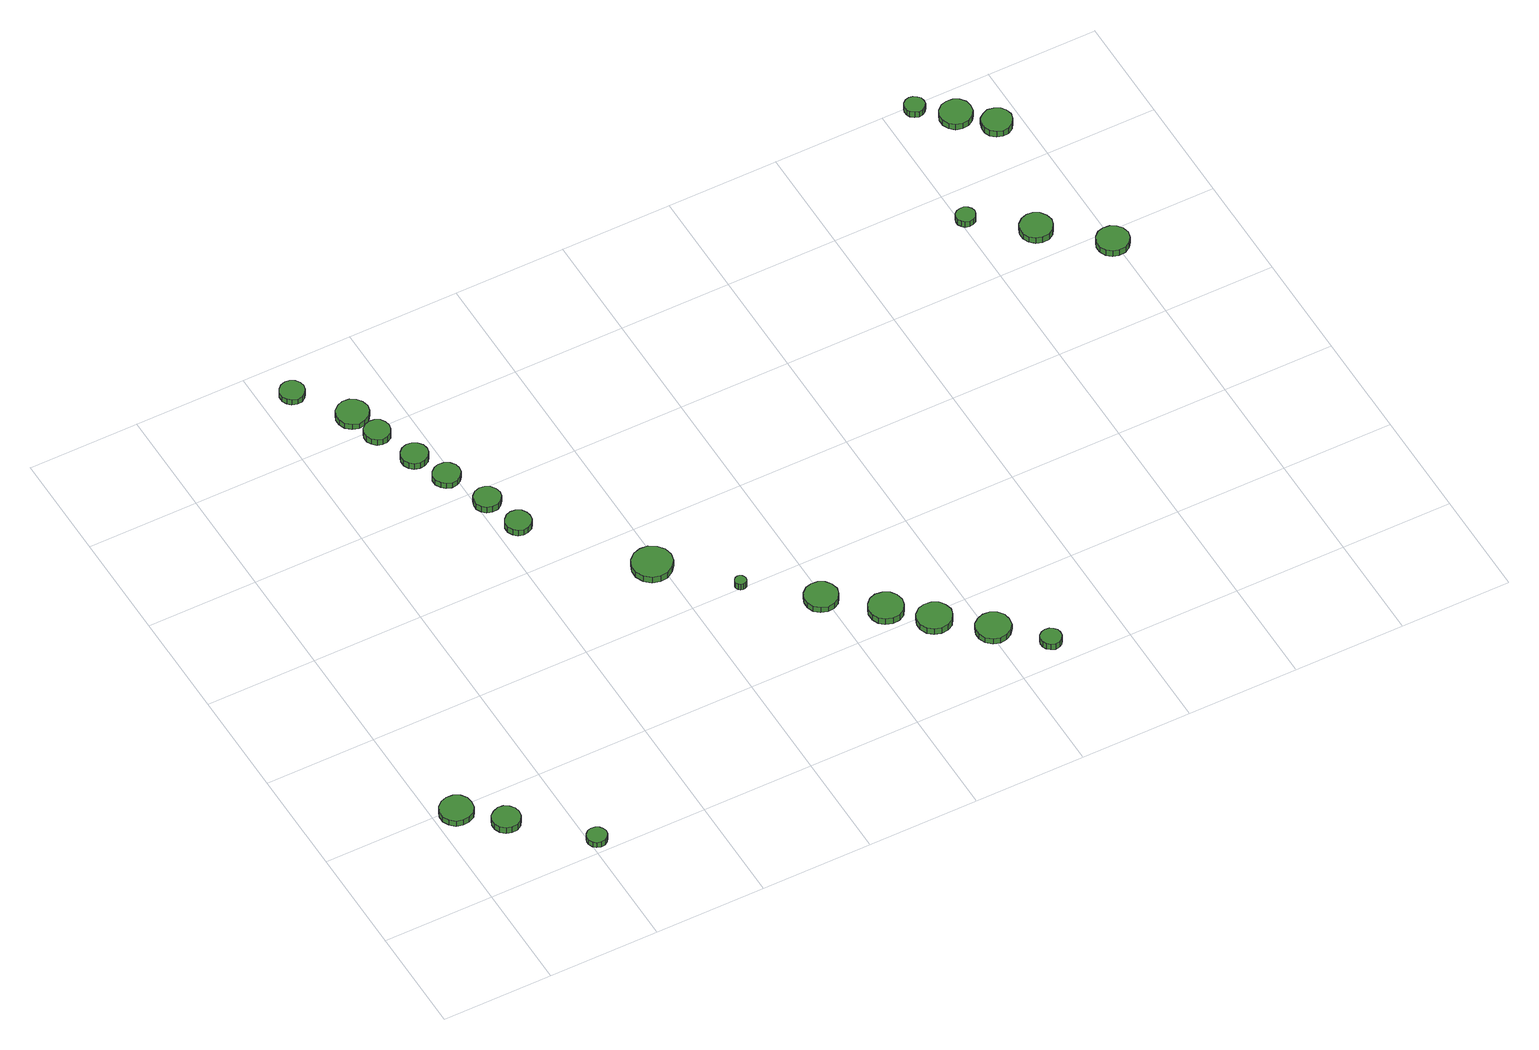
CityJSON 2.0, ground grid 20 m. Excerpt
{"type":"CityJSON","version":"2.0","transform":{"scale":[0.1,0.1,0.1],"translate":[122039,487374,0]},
"CityObjects":{
"tree1":{"type":"SolitaryVegetationObject","attributes":{"function":"something"},"geometry":[{"type":"MultiSurface","lod":"1","boundaries":[[[0,1,2,3,4,5,6,7,8,9,10,11,12,13,14]],[[15,16,17,18,19,20,21,22,23,24,25,26,27,28,29]],[[0,29,28,1]],[[1,28,27,2]],[[2,27,26,3]],[[3,26,25,4]],[[4,25,24,5]],[[5,24,23,6]],[[6,23,22,7]],[[7,22,21,8]],[[8,21,20,9]],[[9,20,19,10]],[[10,19,18,11]],[[11,18,17,12]],[[12,17,16,13]],[[13,16,15,14]],[[14,15,29,0]]]}]},
"tree2":{"type":"SolitaryVegetationObject","attributes":{"function":"something"},"geometry":[{"type":"MultiSurface","lod":"1","boundaries":[[[30,31,32,33,34,35,36,37,38,39,40,41,42,43,44]],[[45,46,47,48,49,50,51,52,53,54,55,56,57,58,59]],[[30,59,58,31]],[[31,58,57,32]],[[32,57,56,33]],[[33,56,55,34]],[[34,55,54,35]],[[35,54,53,36]],[[36,53,52,37]],[[37,52,51,38]],[[38,51,50,39]],[[39,50,49,40]],[[40,49,48,41]],[[41,48,47,42]],[[42,47,46,43]],[[43,46,45,44]],[[44,45,59,30]]]}]},
"tree3":{"type":"SolitaryVegetationObject","attributes":{"function":"something"},"geometry":[{"type":"MultiSurface","lod":"1","boundaries":[[[60,61,62,63,64,65,66,67,68,69,70,71,72,73,74]],[[75,76,77,78,79,80,81,82,83,84,85,86,87,88,89]],[[60,89,88,61]],[[61,88,87,62]],[[62,87,86,63]],[[63,86,85,64]],[[64,85,84,65]],[[65,84,83,66]],[[66,83,82,67]],[[67,82,81,68]],[[68,81,80,69]],[[69,80,79,70]],[[70,79,78,71]],[[71,78,77,72]],[[72,77,76,73]],[[73,76,75,74]],[[74,75,89,60]]]}]},
"tree4":{"type":"SolitaryVegetationObject","attributes":{"function":"something"},"geometry":[{"type":"MultiSurface","lod":"1","boundaries":[[[90,91,92,93,94,95,96,97,98,99,100,101,102,103,104]],[[105,106,107,108,109,110,111,112,113,114,115,116,117,118,119]],[[90,119,118,91]],[[91,118,117,92]],[[92,117,116,93]],[[93,116,115,94]],[[94,115,114,95]],[[95,114,113,96]],[[96,113,112,97]],[[97,112,111,98]],[[98,111,110,99]],[[99,110,109,100]],[[100,109,108,101]],[[101,108,107,102]],[[102,107,106,103]],[[103,106,105,104]],[[104,105,119,90]]]}]},
"tree5":{"type":"SolitaryVegetationObject","attributes":{"function":"something"},"geometry":[{"type":"MultiSurface","lod":"1","boundaries":[[[120,121,122,123,124,125,126,127,128,129,130,131,132,133,134]],[[135,136,137,138,139,140,141,142,143,144,145,146,147,148,149]],[[120,149,148,121]],[[121,148,147,122]],[[122,147,146,123]],[[123,146,145,124]],[[124,145,144,125]],[[125,144,143,126]],[[126,143,142,127]],[[127,142,141,128]],[[128,141,140,129]],[[129,140,139,130]],[[130,139,138,131]],[[131,138,137,132]],[[132,137,136,133]],[[133,136,135,134]],[[134,135,149,120]]]}]},
"tree6":{"type":"SolitaryVegetationObject","attributes":{"function":"something"},"geometry":[{"type":"MultiSurface","lod":"1","boundaries":[[[150,151,152,153,154,155,156,157,158,159,160,161,162,163,164]],[[165,166,167,168,169,170,171,172,173,174,175,176,177,178,179]],[[150,179,178,151]],[[151,178,177,152]],[[152,177,176,153]],[[153,176,175,154]],[[154,175,174,155]],[[155,174,173,156]],[[156,173,172,157]],[[157,172,171,158]],[[158,171,170,159]],[[159,170,169,160]],[[160,169,168,161]],[[161,168,167,162]],[[162,167,166,163]],[[163,166,165,164]],[[164,165,179,150]]]}]},
"tree7":{"type":"SolitaryVegetationObject","attributes":{"function":"something"},"geometry":[{"type":"MultiSurface","lod":"1","boundaries":[[[180,181,182,183,184,185,186,187,188,189,190,191,192,193,194]],[[195,196,197,198,199,200,201,202,203,204,205,206,207,208,209]],[[180,209,208,181]],[[181,208,207,182]],[[182,207,206,183]],[[183,206,205,184]],[[184,205,204,185]],[[185,204,203,186]],[[186,203,202,187]],[[187,202,201,188]],[[188,201,200,189]],[[189,200,199,190]],[[190,199,198,191]],[[191,198,197,192]],[[192,197,196,193]],[[193,196,195,194]],[[194,195,209,180]]]}]},
"tree8":{"type":"SolitaryVegetationObject","attributes":{"function":"something"},"geometry":[{"type":"MultiSurface","lod":"1","boundaries":[[[210,211,212,213,214,215,216,217,218,219,220,221,222,223,224]],[[225,226,227,228,229,230,231,232,233,234,235,236,237,238,239]],[[210,239,238,211]],[[211,238,237,212]],[[212,237,236,213]],[[213,236,235,214]],[[214,235,234,215]],[[215,234,233,216]],[[216,233,232,217]],[[217,232,231,218]],[[218,231,230,219]],[[219,230,229,220]],[[220,229,228,221]],[[221,228,227,222]],[[222,227,226,223]],[[223,226,225,224]],[[224,225,239,210]]]}]},
"tree9":{"type":"SolitaryVegetationObject","attributes":{"function":"something"},"geometry":[{"type":"MultiSurface","lod":"1","boundaries":[[[240,241,242,243,244,245,246,247,248,249,250,251,252,253,254]],[[255,256,257,258,259,260,261,262,263,264,265,266,267,268,269]],[[240,269,268,241]],[[241,268,267,242]],[[242,267,266,243]],[[243,266,265,244]],[[244,265,264,245]],[[245,264,263,246]],[[246,263,262,247]],[[247,262,261,248]],[[248,261,260,249]],[[249,260,259,250]],[[250,259,258,251]],[[251,258,257,252]],[[252,257,256,253]],[[253,256,255,254]],[[254,255,269,240]]]}]},
"tree10":{"type":"SolitaryVegetationObject","attributes":{"function":"something"},"geometry":[{"type":"MultiSurface","lod":"1","boundaries":[[[270,271,272,273,274,275,276,277,278,279,280,281,282,283,284]],[[285,286,287,288,289,290,291,292,293,294,295,296,297,298,299]],[[270,299,298,271]],[[271,298,297,272]],[[272,297,296,273]],[[273,296,295,274]],[[274,295,294,275]],[[275,294,293,276]],[[276,293,292,277]],[[277,292,291,278]],[[278,291,290,279]],[[279,290,289,280]],[[280,289,288,281]],[[281,288,287,282]],[[282,287,286,283]],[[283,286,285,284]],[[284,285,299,270]]]}]},
"tree11":{"type":"SolitaryVegetationObject","attributes":{"function":"something"},"geometry":[{"type":"MultiSurface","lod":"1","boundaries":[[[300,301,302,303,304,305,306,307,308,309,310,311,312,313,314]],[[315,316,317,318,319,320,321,322,323,324,325,326,327,328,329]],[[300,329,328,301]],[[301,328,327,302]],[[302,327,326,303]],[[303,326,325,304]],[[304,325,324,305]],[[305,324,323,306]],[[306,323,322,307]],[[307,322,321,308]],[[308,321,320,309]],[[309,320,319,310]],[[310,319,318,311]],[[311,318,317,312]],[[312,317,316,313]],[[313,316,315,314]],[[314,315,329,300]]]}]},
"tree12":{"type":"SolitaryVegetationObject","attributes":{"function":"something"},"geometry":[{"type":"MultiSurface","lod":"1","boundaries":[[[330,331,332,333,334,335,336,337,338,339,340,341,342,343,344]],[[345,346,347,348,349,350,351,352,353,354,355,356,357,358,359]],[[330,359,358,331]],[[331,358,357,332]],[[332,357,356,333]],[[333,356,355,334]],[[334,355,354,335]],[[335,354,353,336]],[[336,353,352,337]],[[337,352,351,338]],[[338,351,350,339]],[[339,350,349,340]],[[340,349,348,341]],[[341,348,347,342]],[[342,347,346,343]],[[343,346,345,344]],[[344,345,359,330]]]}]},
"tree13":{"type":"SolitaryVegetationObject","attributes":{"function":"something"},"geometry":[{"type":"MultiSurface","lod":"1","boundaries":[[[360,361,362,363,364,365,366,367,368,369,370,371,372,373,374]],[[375,376,377,378,379,380,381,382,383,384,385,386,387,388,389]],[[360,389,388,361]],[[361,388,387,362]],[[362,387,386,363]],[[363,386,385,364]],[[364,385,384,365]],[[365,384,383,366]],[[366,383,382,367]],[[367,382,381,368]],[[368,381,380,369]],[[369,380,379,370]],[[370,379,378,371]],[[371,378,377,372]],[[372,377,376,373]],[[373,376,375,374]],[[374,375,389,360]]]}]},
"tree14":{"type":"SolitaryVegetationObject","attributes":{"function":"something"},"geometry":[{"type":"MultiSurface","lod":"1","boundaries":[[[390,391,392,393,394,395,396,397,398,399,400,401,402,403,404]],[[405,406,407,408,409,410,411,412,413,414,415,416,417,418,419]],[[390,419,418,391]],[[391,418,417,392]],[[392,417,416,393]],[[393,416,415,394]],[[394,415,414,395]],[[395,414,413,396]],[[396,413,412,397]],[[397,412,411,398]],[[398,411,410,399]],[[399,410,409,400]],[[400,409,408,401]],[[401,408,407,402]],[[402,407,406,403]],[[403,406,405,404]],[[404,405,419,390]]]}]},
"tree15":{"type":"SolitaryVegetationObject","attributes":{"function":"something"},"geometry":[{"type":"MultiSurface","lod":"1","boundaries":[[[420,421,422,423,424,425,426,427,428,429,430,431,432,433,434]],[[435,436,437,438,439,440,441,442,443,444,445,446,447,448,449]],[[420,449,448,421]],[[421,448,447,422]],[[422,447,446,423]],[[423,446,445,424]],[[424,445,444,425]],[[425,444,443,426]],[[426,443,442,427]],[[427,442,441,428]],[[428,441,440,429]],[[429,440,439,430]],[[430,439,438,431]],[[431,438,437,432]],[[432,437,436,433]],[[433,436,435,434]],[[434,435,449,420]]]}]},
"tree16":{"type":"SolitaryVegetationObject","attributes":{"function":"something"},"geometry":[{"type":"MultiSurface","lod":"1","boundaries":[[[450,451,452,453,454,455,456,457,458,459,460,461,462,463,464]],[[465,466,467,468,469,470,471,472,473,474,475,476,477,478,479]],[[450,479,478,451]],[[451,478,477,452]],[[452,477,476,453]],[[453,476,475,454]],[[454,475,474,455]],[[455,474,473,456]],[[456,473,472,457]],[[457,472,471,458]],[[458,471,470,459]],[[459,470,469,460]],[[460,469,468,461]],[[461,468,467,462]],[[462,467,466,463]],[[463,466,465,464]],[[464,465,479,450]]]}]},
"tree17":{"type":"SolitaryVegetationObject","attributes":{"function":"something"},"geometry":[{"type":"MultiSurface","lod":"1","boundaries":[[[480,481,482,483,484,485,486,487,488,489,490,491,492,493,494]],[[495,496,497,498,499,500,501,502,503,504,505,506,507,508,509]],[[480,509,508,481]],[[481,508,507,482]],[[482,507,506,483]],[[483,506,505,484]],[[484,505,504,485]],[[485,504,503,486]],[[486,503,502,487]],[[487,502,501,488]],[[488,501,500,489]],[[489,500,499,490]],[[490,499,498,491]],[[491,498,497,492]],[[492,497,496,493]],[[493,496,495,494]],[[494,495,509,480]]]}]},
"tree18":{"type":"SolitaryVegetationObject","attributes":{"function":"something"},"geometry":[{"type":"MultiSurface","lod":"1","boundaries":[[[510,511,512,513,514,515,516,517,518,519,520,521,522,523,524]],[[525,526,527,528,529,530,531,532,533,534,535,536,537,538,539]],[[510,539,538,511]],[[511,538,537,512]],[[512,537,536,513]],[[513,536,535,514]],[[514,535,534,515]],[[515,534,533,516]],[[516,533,532,517]],[[517,532,531,518]],[[518,531,530,519]],[[519,530,529,520]],[[520,529,528,521]],[[521,528,527,522]],[[522,527,526,523]],[[523,526,525,524]],[[524,525,539,510]]]}]},
"tree19":{"type":"SolitaryVegetationObject","attributes":{"function":"something"},"geometry":[{"type":"MultiSurface","lod":"1","boundaries":[[[540,541,542,543,544,545,546,547,548,549,550,551,552,553,554]],[[555,556,557,558,559,560,561,562,563,564,565,566,567,568,569]],[[540,569,568,541]],[[541,568,567,542]],[[542,567,566,543]],[[543,566,565,544]],[[544,565,564,545]],[[545,564,563,546]],[[546,563,562,547]],[[547,562,561,548]],[[548,561,560,549]],[[549,560,559,550]],[[550,559,558,551]],[[551,558,557,552]],[[552,557,556,553]],[[553,556,555,554]],[[554,555,569,540]]]}]},
"tree20":{"type":"SolitaryVegetationObject","attributes":{"function":"something"},"geometry":[{"type":"MultiSurface","lod":"1","boundaries":[[[570,571,572,573,574,575,576,577,578,579,580,581,582,583,584]],[[585,586,587,588,589,590,591,592,593,594,595,596,597,598,599]],[[570,599,598,571]],[[571,598,597,572]],[[572,597,596,573]],[[573,596,595,574]],[[574,595,594,575]],[[575,594,593,576]],[[576,593,592,577]],[[577,592,591,578]],[[578,591,590,579]],[[579,590,589,580]],[[580,589,588,581]],[[581,588,587,582]],[[582,587,586,583]],[[583,586,585,584]],[[584,585,599,570]]]}]},
"tree21":{"type":"SolitaryVegetationObject","attributes":{"function":"something"},"geometry":[{"type":"MultiSurface","lod":"1","boundaries":[[[600,601,602,603,604,605,606,607,608,609,610,611,612,613,614]],[[615,616,617,618,619,620,621,622,623,624,625,626,627,628,629]],[[600,629,628,601]],[[601,628,627,602]],[[602,627,626,603]],[[603,626,625,604]],[[604,625,624,605]],[[605,624,623,606]],[[606,623,622,607]],[[607,622,621,608]],[[608,621,620,609]],[[609,620,619,610]],[[610,619,618,611]],[[611,618,617,612]],[[612,617,616,613]],[[613,616,615,614]],[[614,615,629,600]]]}]},
"tree22":{"type":"SolitaryVegetationObject","attributes":{"function":"something"},"geometry":[{"type":"MultiSurface","lod":"1","boundaries":[[[630,631,632,633,634,635,636,637,638,639,640,641,642,643,644]],[[645,646,647,648,649,650,651,652,653,654,655,656,657,658,659]],[[630,659,658,631]],[[631,658,657,632]],[[632,657,656,633]],[[633,656,655,634]],[[634,655,654,635]],[[635,654,653,636]],[[636,653,652,637]],[[637,652,651,638]],[[638,651,650,639]],[[639,650,649,640]],[[640,649,648,641]],[[641,648,647,642]],[[642,647,646,643]],[[643,646,645,644]],[[644,645,659,630]]]}]},
"tree23":{"type":"SolitaryVegetationObject","attributes":{"function":"something"},"geometry":[{"type":"MultiSurface","lod":"1","boundaries":[[[660,661,662,663,664,665,666,667,668,669,670,671,672,673,674]],[[675,676,677,678,679,680,681,682,683,684,685,686,687,688,689]],[[660,689,688,661]],[[661,688,687,662]],[[662,687,686,663]],[[663,686,685,664]],[[664,685,684,665]],[[665,684,683,666]],[[666,683,682,667]],[[667,682,681,668]],[[668,681,680,669]],[[669,680,679,670]],[[670,679,678,671]],[[671,678,677,672]],[[672,677,676,673]],[[673,676,675,674]],[[674,675,689,660]]]}]}
},
"vertices":[
[67,187,18],[65,199,18],[58,209,18],[47,215,18],[35,216,18],[23,212,18],[14,204,18],[9,193,18],[9,181,18],[14,170,18],[23,161,18],[35,158,18],[47,159,18],[58,165,18],[65,175,18],[65,175,6],[58,165,6],[47,159,6],[35,158,6],[23,161,6],[14,170,6],[9,181,6],[9,193,6],[14,204,6],[23,212,6],[35,216,6],[47,215,6],[58,209,6],[65,199,6],[67,187,6],
[126,132,16],[124,142,16],[118,150,16],[109,156,16],[99,157,16],[89,153,16],[81,147,16],[77,137,16],[77,127,16],[81,117,16],[89,110,16],[99,107,16],[109,108,16],[118,113,16],[124,122,16],[124,122,3],[118,113,3],[109,108,3],[99,107,3],[89,110,3],[81,117,3],[77,127,3],[77,137,3],[81,147,3],[89,153,3],[99,157,3],[109,156,3],[118,150,3],[124,142,3],[126,132,3],
[231,27,14],[229,34,14],[225,39,14],[219,43,14],[211,44,14],[204,42,14],[199,37,14],[196,30,14],[196,23,14],[199,16,14],[204,11,14],[211,9,14],[219,10,14],[225,14,14],[229,19,14],[229,19,2],[225,14,2],[219,10,2],[211,9,2],[204,11,2],[199,16,2],[196,23,2],[196,30,2],[199,37,2],[204,42,2],[211,44,2],[219,43,2],[225,39,2],[229,34,2],[231,27,2],
[275,1130,17],[273,1139,17],[268,1146,17],[260,1151,17],[251,1152,17],[242,1149,17],[236,1143,17],[232,1135,17],[232,1125,17],[236,1117,17],[242,1111,17],[251,1108,17],[260,1109,17],[268,1114,17],[273,1121,17],[273,1121,5],[268,1114,5],[260,1109,5],[251,1108,5],[242,1111,5],[236,1117,5],[232,1125,5],[232,1135,5],[236,1143,5],[242,1149,5],[251,1152,5],[260,1151,5],[268,1146,5],[273,1139,5],[275,1130,5],
[356,987,15],[354,996,15],[349,1004,15],[340,1009,15],[331,1010,15],[322,1007,15],[315,1001,15],[311,992,15],[311,982,15],[315,974,15],[322,967,15],[331,964,15],[340,965,15],[349,970,15],[354,978,15],[354,978,2],[349,970,2],[340,965,2],[331,964,2],[322,967,2],[315,974,2],[311,982,2],[311,992,2],[315,1001,2],[322,1007,2],[331,1010,2],[340,1009,2],[349,1004,2],[354,996,2],[356,987,2],
[346,1042,15],[343,1053,15],[336,1063,15],[326,1069,15],[314,1070,15],[303,1066,15],[294,1058,15],[289,1048,15],[289,1036,15],[294,1025,15],[303,1017,15],[314,1013,15],[326,1015,15],[336,1020,15],[343,1030,15],[343,1030,3],[336,1020,3],[326,1015,3],[314,1013,3],[303,1017,3],[294,1025,3],[289,1036,3],[289,1048,3],[294,1058,3],[303,1066,3],[314,1070,3],[326,1069,3],[336,1063,3],[343,1053,3],[346,1042,3],
[386,912,14],[384,922,14],[378,930,14],[369,935,14],[360,936,14],[350,933,14],[343,926,14],[339,917,14],[339,907,14],[343,898,14],[350,892,14],[360,889,14],[369,890,14],[378,895,14],[384,903,14],[384,903,1],[378,895,1],[369,890,1],[360,889,1],[350,892,1],[343,898,1],[339,907,1],[339,917,1],[343,926,1],[350,933,1],[360,936,1],[369,935,1],[378,930,1],[384,922,1],[386,912,1],
[411,849,14],[409,858,14],[403,866,14],[394,871,14],[384,872,14],[375,869,14],[368,863,14],[363,854,14],[363,844,14],[368,835,14],[375,828,14],[384,825,14],[394,826,14],[403,831,14],[409,839,14],[409,839,2],[403,831,2],[394,826,2],[384,825,2],[375,828,2],[368,835,2],[363,844,2],[363,854,2],[368,863,2],[375,869,2],[384,872,2],[394,871,2],[403,866,2],[409,858,2],[411,849,2],
[459,695,20],[457,704,20],[452,712,20],[443,717,20],[434,718,20],[425,715,20],[418,708,20],[414,700,20],[414,690,20],[418,681,20],[425,675,20],[434,672,20],[443,673,20],[452,678,20],[457,685,20],[457,685,7],[452,678,7],[443,673,7],[434,672,7],[425,675,7],[418,681,7],[414,690,7],[414,700,7],[418,708,7],[425,715,7],[434,718,7],[443,717,7],[452,712,7],[457,704,7],[459,695,7],
[442,767,17],[440,777,17],[434,785,17],[426,790,17],[416,791,17],[406,788,17],[399,781,17],[395,772,17],[395,762,17],[399,753,17],[406,747,17],[416,744,17],[426,745,17],[434,750,17],[440,758,17],[440,758,4],[434,750,4],[426,745,4],[416,744,4],[406,747,4],[399,753,4],[395,762,4],[395,772,4],[399,781,4],[406,788,4],[416,791,4],[426,790,4],[434,785,4],[440,777,4],[442,767,4],
[619,507,21],[616,521,21],[607,533,21],[594,541,21],[580,542,21],[566,538,21],[555,528,21],[549,514,21],[549,500,21],[555,486,21],[566,476,21],[580,472,21],[594,473,21],[607,481,21],[616,492,21],[616,492,8],[607,481,8],[594,473,8],[580,472,8],[566,476,8],[555,486,8],[549,500,8],[549,514,8],[555,528,8],[566,538,8],[580,542,8],[594,541,8],[607,533,8],[616,521,8],[619,507,8],
[703,405,16],[702,409,16],[700,412,16],[696,415,16],[692,415,16],[688,414,16],[685,411,16],[683,407,16],[683,403,16],[685,399,16],[688,396,16],[692,395,16],[696,395,16],[700,397,16],[702,401,16],[702,401,3],[700,397,3],[696,395,3],[692,395,3],[688,396,3],[685,399,3],[683,403,3],[683,407,3],[685,411,3],[688,414,3],[692,415,3],[696,415,3],[700,412,3],[702,409,3],[703,405,3],
[823,313,15],[820,325,15],[813,335,15],[802,341,15],[790,342,15],[779,339,15],[769,330,15],[765,319,15],[765,307,15],[769,296,15],[779,288,15],[790,284,15],[802,285,15],[813,291,15],[820,301,15],[820,301,3],[813,291,3],[802,285,3],[790,284,3],[779,288,3],[769,296,3],[765,307,3],[765,319,3],[769,330,3],[779,339,3],[790,342,3],[802,341,3],[813,335,3],[820,325,3],[823,313,3],
[905,240,15],[902,253,15],[895,263,15],[884,269,15],[871,271,15],[859,267,15],[850,258,15],[845,247,15],[845,234,15],[850,222,15],[859,214,15],[871,210,15],[884,211,15],[895,217,15],[902,228,15],[902,228,2],[895,217,2],[884,211,2],[871,210,2],[859,214,2],[850,222,2],[845,234,2],[845,247,2],[850,258,2],[859,267,2],[871,271,2],[884,269,2],[895,263,2],[902,253,2],[905,240,2],
[965,183,14],[962,195,14],[955,206,14],[944,212,14],[931,213,14],[919,210,14],[909,201,14],[904,189,14],[904,177,14],[909,165,14],[919,157,14],[931,153,14],[944,154,14],[955,160,14],[962,171,14],[962,171,1],[955,160,1],[944,154,1],[931,153,1],[919,157,1],[909,165,1],[904,177,1],[904,189,1],[909,201,1],[919,210,1],[931,213,1],[944,212,1],[955,206,1],[962,195,1],[965,183,1],
[1038,117,14],[1036,129,14],[1028,140,14],[1017,146,14],[1005,147,14],[993,143,14],[983,135,14],[978,123,14],[978,111,14],[983,99,14],[993,90,14],[1005,86,14],[1017,88,14],[1028,94,14],[1036,104,14],[1036,104,2],[1028,94,2],[1017,88,2],[1005,86,2],[993,90,2],[983,99,2],[978,111,2],[978,123,2],[983,135,2],[993,143,2],[1005,147,2],[1017,146,2],[1028,140,2],[1036,129,2],[1038,117,2],
[1097,50,14],[1096,57,14],[1091,63,14],[1085,67,14],[1077,68,14],[1070,66,14],[1064,61,14],[1061,54,14],[1061,46,14],[1064,39,14],[1070,34,14],[1077,31,14],[1085,32,14],[1091,36,14],[1096,42,14],[1096,42,1],[1091,36,1],[1085,32,1],[1077,31,1],[1070,34,1],[1064,39,1],[1061,46,1],[1061,54,1],[1064,61,1],[1070,66,1],[1077,68,1],[1085,67,1],[1091,63,1],[1096,57,1],[1097,50,1],
[1424,929,24],[1422,936,24],[1418,941,24],[1412,945,24],[1405,945,24],[1398,943,24],[1393,939,24],[1390,932,24],[1390,925,24],[1393,919,24],[1398,914,24],[1405,912,24],[1412,913,24],[1418,916,24],[1422,922,24],[1422,922,11],[1418,916,11],[1412,913,11],[1405,912,11],[1398,914,11],[1393,919,11],[1390,925,11],[1390,932,11],[1393,939,11],[1398,943,11],[1405,945,11],[1412,945,11],[1418,941,11],[1422,936,11],[1424,929,11],
[1525,851,24],[1522,863,24],[1515,873,24],[1505,879,24],[1493,880,24],[1482,876,24],[1473,868,24],[1468,857,24],[1468,845,24],[1473,835,24],[1482,827,24],[1493,823,24],[1505,824,24],[1515,830,24],[1522,840,24],[1522,840,11],[1515,830,11],[1505,824,11],[1493,823,11],[1482,827,11],[1473,835,11],[1468,845,11],[1468,857,11],[1473,868,11],[1482,876,11],[1493,880,11],[1505,879,11],[1515,873,11],[1522,863,11],[1525,851,11],
[1469,1182,25],[1468,1189,25],[1463,1195,25],[1457,1199,25],[1450,1200,25],[1443,1198,25],[1437,1193,25],[1434,1186,25],[1434,1178,25],[1437,1172,25],[1443,1167,25],[1450,1164,25],[1457,1165,25],[1463,1169,25],[1468,1175,25],[1468,1175,12],[1463,1169,12],[1457,1165,12],[1450,1164,12],[1443,1167,12],[1437,1172,12],[1434,1178,12],[1434,1186,12],[1437,1193,12],[1443,1198,12],[1450,1200,12],[1457,1199,12],[1463,1195,12],[1468,1189,12],[1469,1182,12],
[1621,765,24],[1618,777,24],[1611,786,24],[1601,792,24],[1589,793,24],[1578,790,24],[1569,782,24],[1564,771,24],[1564,759,24],[1569,748,24],[1578,740,24],[1589,737,24],[1601,738,24],[1611,744,24],[1618,753,24],[1618,753,11],[1611,744,11],[1601,738,11],[1589,737,11],[1578,740,11],[1569,748,11],[1564,759,11],[1564,771,11],[1569,782,11],[1578,790,11],[1589,793,11],[1601,792,11],[1611,786,11],[1618,777,11],[1621,765,11],
[1531,1135,25],[1529,1147,25],[1522,1156,25],[1512,1162,25],[1500,1163,25],[1489,1160,25],[1480,1152,25],[1475,1141,25],[1475,1129,25],[1480,1118,25],[1489,1110,25],[1500,1107,25],[1512,1108,25],[1522,1114,25],[1529,1123,25],[1529,1123,12],[1522,1114,12],[1512,1108,12],[1500,1107,12],[1489,1110,12],[1480,1118,12],[1475,1129,12],[1475,1141,12],[1480,1152,12],[1489,1160,12],[1500,1163,12],[1512,1162,12],[1522,1156,12],[1529,1147,12],[1531,1135,12],
[1580,1087,25],[1577,1098,25],[1571,1107,25],[1561,1112,25],[1550,1114,25],[1540,1110,25],[1531,1103,25],[1527,1092,25],[1527,1081,25],[1531,1071,25],[1540,1064,25],[1550,1060,25],[1561,1061,25],[1571,1067,25],[1577,1076,25],[1577,1076,12],[1571,1067,12],[1561,1061,12],[1550,1060,12],[1540,1064,12],[1531,1071,12],[1527,1081,12],[1527,1092,12],[1531,1103,12],[1540,1110,12],[1550,1114,12],[1561,1112,12],[1571,1107,12],[1577,1098,12],[1580,1087,12]
]}
